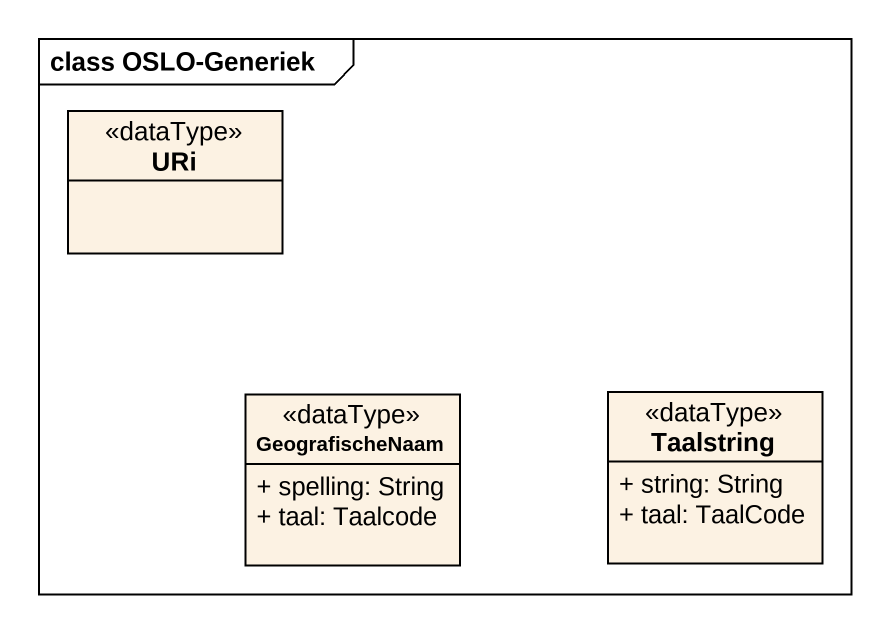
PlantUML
@startuml
mainframe class OSLO-Generiek
hide circle
hide empty members
skinparam classAttributeIconSize 0
class URi <<dataType>>
class GeografischeNaam <<dataType>> {
  + spelling: String
  + taal: Taalcode
}
class Taalstring <<dataType>> {
  + string: String
  + taal: TaalCode
}
@enduml
